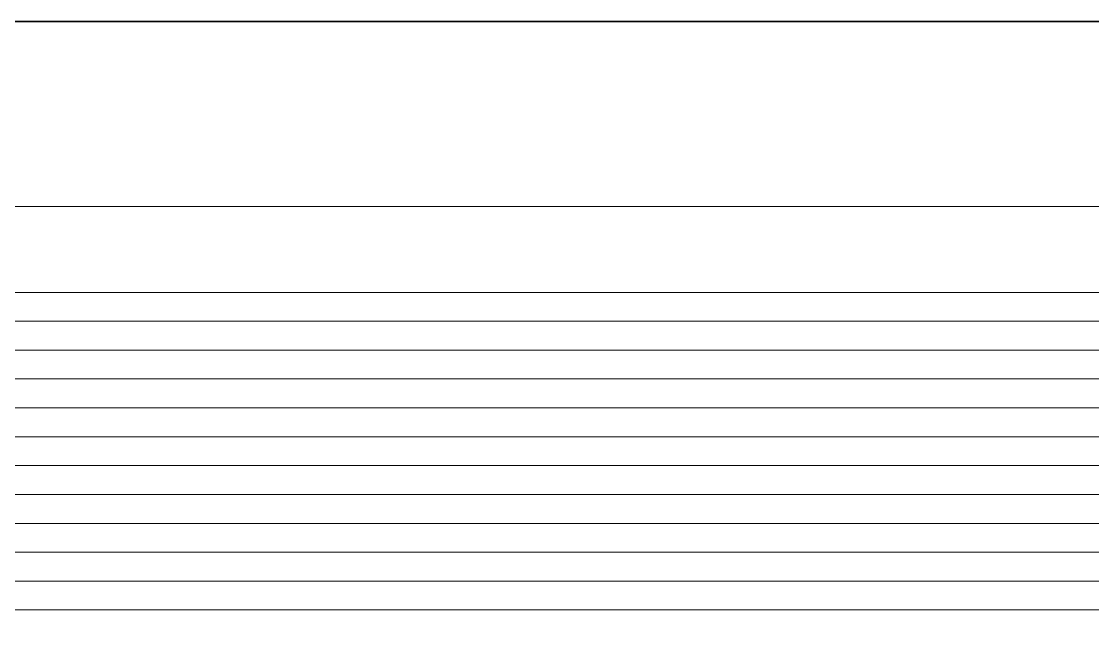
# Model space of a CAD drawing. Header units: millimetres. Extents: x -71336 to -33468, y -26189 to 22712.
# Drawn here: x -34387.6 to -34278.5, y -12629.5 to -12567.7 of the extents above; entities that cross this region are included whole.
import ezdxf

# ---------------------------------------------------------------- set-up
doc = ezdxf.new("R2010")
doc.units = ezdxf.units.MM
doc.layers.add('PDF3_Geometry', color=7, linetype='Continuous')
doc.layers.add('SC - Rack Layout - U-guides and centreline', color=5, linetype='Continuous', lineweight=13, plot=False)

# ---------------------------------------------------------------- blocks, each defined once
blk = doc.blocks.new('*U240')
at = {"layer": 'SC - Rack Layout - U-guides and centreline', "ltscale": 5}
blk.add_lwpolyline([(-300, 0), (300, 0)], dxfattribs=at)
blk = doc.blocks.new('*U241')
at = {"layer": 'SC - Rack Layout - U-guides and centreline', "color": 0, "linetype": 'ByBlock', "lineweight": -2, "transparency": 16777216}
blk.add_blockref('*U240', (0, 666.75), dxfattribs=at)
blk = doc.blocks.new('LG CVCA')
at = {"layer": 'PDF3_Geometry', "lineweight": 35}
blk.add_lwpolyline([(241.5, 1.64, -0.41475), (239.86, 0), (-239.86, 0, -0.414753), (-241.5, 1.64), (-241.5, 61.68, -0.414378), (-239.86, 63.32), (239.86, 63.32, -0.414374), (241.5, 61.68)], format="xyb", close=True, dxfattribs=at)
at = {"layer": 'PDF3_Geometry', "lineweight": 18}
for points in [[(-206.85, 35.7), (206.92, 35.7)], [(-206.85, 32.76), (206.92, 32.76)], [(-206.85, 29.81), (206.92, 29.81)], [(-206.85, 26.87), (206.92, 26.87)], [(-206.85, 23.92), (206.92, 23.92)], [(-206.85, 20.98), (206.92, 20.98)], [(-206.85, 18.04), (206.92, 18.04)], [(-206.85, 15.09), (206.92, 15.09)], [(-206.85, 12.15), (206.92, 12.15)], [(-206.85, 9.21), (206.92, 9.21)], [(-207.03, 6.26), (207.11, 6.26)], [(-221.65, 3.32), (221.5, 3.32)]]:
    blk.add_lwpolyline(points, dxfattribs=at)

msp = doc.modelspace()

# ---------------------------------------------------------------- block references
msp.add_blockref('LG CVCA', (-34297.305, -12631.067))
at = {"layer": 'SC - Rack Layout - U-guides and centreline'}
msp.add_blockref('*U241', (-34297.756, -13253.367), dxfattribs=at)

doc.saveas('drawing.dxf')
